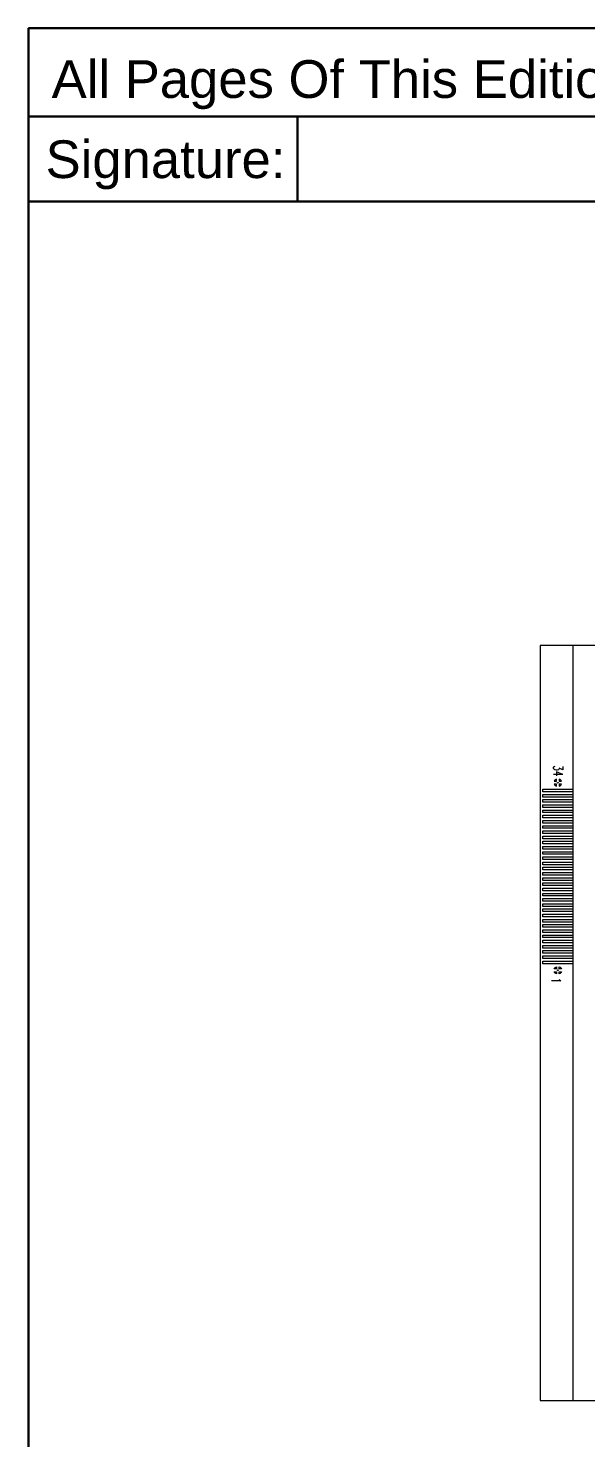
# Model space of a CAD drawing. Header units: millimetres. Extents: x 1950 to 4611, y 2266 to 2867.
# Drawn here: x 2935.4 to 2978.3, y 2680.6 to 2788.9 of the extents above; entities that cross this region are included whole.
import ezdxf

# ---------------------------------------------------------------- set-up
doc = ezdxf.new("R2010")
doc.units = ezdxf.units.MM
doc.layers.add('DWG', color=7, linetype='Continuous')
doc.layers.add('LCD', color=4, linetype='Continuous', lineweight=20)
doc.layers.add('TEXT', color=7, linetype='Continuous', lineweight=30)
doc.styles.add('Arial', font='arial.ttf')
doc.styles.get("Standard").update_dxf_attribs({"font": 'txt.shx', "bigfont": 'gbcbig.shx'})

# ---------------------------------------------------------------- blocks, each defined once
blk = doc.blocks.new('A$C6D9B0F57')
at = {"layer": 'TEXT', "color": 4, "lineweight": 30}
for p, q in [((0.03, 202.38), (89.39, 202.38)), ((23.32, 202.38), (23.32, 195.04))]:
    blk.add_line(p, q, dxfattribs=at)
blk.add_lwpolyline([(297, 0.07), (297, 210), (0.07, 210), (0.07, 0.07)], close=True, dxfattribs=at)
blk.add_lwpolyline([(0.07, 195.04), (89.39, 195.04), (89.39, 210)], dxfattribs=at)
at = {"layer": 'TEXT', "style": 'Arial'}
for s, height, p in [('All Pages Of This Edition Approved ', 3.2555, (2.06, 203.98)), ('Signature:', 3.255, (1.54, 197.06))]:
    blk.add_text(s, height=height, dxfattribs=at).set_placement(p)
blk = doc.blocks.new('DWG')
at = {"layer": 'LCD'}
for points in [[(0, 58), (0, 0), (72.5, 0), (72.5, 58)], [(2.5, 46.75), (0.2, 46.75), (0.2, 46.95), (2.5, 46.95)], [(2.5, 46.35), (0.2, 46.35), (0.2, 46.55), (2.5, 46.55)], [(2.5, 45.95), (0.2, 45.95), (0.2, 46.15), (2.5, 46.15)], [(2.5, 45.55), (0.2, 45.55), (0.2, 45.75), (2.5, 45.75)], [(2.5, 45.15), (0.2, 45.15), (0.2, 45.35), (2.5, 45.35)], [(2.5, 44.75), (0.2, 44.75), (0.2, 44.95), (2.5, 44.95)], [(2.5, 44.35), (0.2, 44.35), (0.2, 44.55), (2.5, 44.55)], [(2.5, 43.95), (0.2, 43.95), (0.2, 44.15), (2.5, 44.15)], [(2.5, 43.55), (0.2, 43.55), (0.2, 43.75), (2.5, 43.75)], [(2.5, 43.15), (0.2, 43.15), (0.2, 43.35), (2.5, 43.35)], [(2.5, 42.75), (0.2, 42.75), (0.2, 42.95), (2.5, 42.95)], [(2.5, 42.35), (0.2, 42.35), (0.2, 42.55), (2.5, 42.55)], [(2.5, 41.95), (0.2, 41.95), (0.2, 42.15), (2.5, 42.15)], [(2.5, 41.55), (0.2, 41.55), (0.2, 41.75), (2.5, 41.75)], [(2.5, 41.15), (0.2, 41.15), (0.2, 41.35), (2.5, 41.35)], [(2.5, 40.75), (0.2, 40.75), (0.2, 40.95), (2.5, 40.95)], [(2.5, 40.35), (0.2, 40.35), (0.2, 40.55), (2.5, 40.55)], [(2.5, 39.95), (0.2, 39.95), (0.2, 40.15), (2.5, 40.15)], [(2.5, 39.55), (0.2, 39.55), (0.2, 39.75), (2.5, 39.75)], [(2.5, 39.15), (0.2, 39.15), (0.2, 39.35), (2.5, 39.35)], [(2.5, 38.75), (0.2, 38.75), (0.2, 38.95), (2.5, 38.95)], [(2.5, 38.35), (0.2, 38.35), (0.2, 38.55), (2.5, 38.55)], [(2.5, 37.95), (0.2, 37.95), (0.2, 38.15), (2.5, 38.15)], [(2.5, 37.55), (0.2, 37.55), (0.2, 37.75), (2.5, 37.75)], [(2.5, 37.15), (0.2, 37.15), (0.2, 37.35), (2.5, 37.35)], [(2.5, 36.75), (0.2, 36.75), (0.2, 36.95), (2.5, 36.95)], [(2.5, 36.35), (0.2, 36.35), (0.2, 36.55), (2.5, 36.55)], [(2.5, 35.95), (0.2, 35.95), (0.2, 36.15), (2.5, 36.15)], [(2.5, 35.55), (0.2, 35.55), (0.2, 35.75), (2.5, 35.75)], [(2.5, 35.15), (0.2, 35.15), (0.2, 35.35), (2.5, 35.35)], [(2.5, 34.75), (0.2, 34.75), (0.2, 34.95), (2.5, 34.95)], [(2.5, 34.35), (0.2, 34.35), (0.2, 34.55), (2.5, 34.55)], [(2.5, 33.95), (0.2, 33.95), (0.2, 34.15), (2.5, 34.15)], [(2.5, 33.55), (0.2, 33.55), (0.2, 33.75), (2.5, 33.75)]]:
    blk.add_lwpolyline(points, close=True, dxfattribs=at)
blk.add_lwpolyline([(2.5, 58), (2.5, 0)], dxfattribs=at)
for points in [[(1.24, 47.73, 0.207908), (1.07, 47.56), (1.24, 47.56)], [(1.46, 47.56), (1.63, 47.56, 0.207908), (1.46, 47.73)], [(1.24, 47.18), (1.24, 47.34), (1.07, 47.34, 0.207908)], [(1.46, 47.34), (1.46, 47.18, 0.207908), (1.63, 47.34)], [(1.24, 33.32), (1.24, 33.16), (1.07, 33.16, -0.207908)], [(1.24, 32.77, -0.207908), (1.07, 32.93), (1.24, 32.93)], [(1.46, 33.16), (1.46, 33.32, -0.207908), (1.63, 33.16)], [(1.46, 32.93), (1.63, 32.93, -0.207908), (1.46, 32.77)]]:
    blk.add_lwpolyline(points, format="xyb", close=True, dxfattribs=at)
for centre in [(1.35, 47.45), (1.35, 33.05)]:
    blk.add_circle(centre, 0.025, dxfattribs=at)
at = {"layer": 'LCD', "width": 0.7}
for s, p in [('34', (1.01, 48.79)), ('1', (0.86, 32.47))]:
    blk.add_text(s, height=0.72, rotation=270, dxfattribs=at).set_placement(p)

msp = doc.modelspace()

# ---------------------------------------------------------------- block references
at = {"layer": 'DWG'}
msp.add_blockref('DWG', (2974.80466, 2683.51092), dxfattribs=at)
at = {"layer": 'TEXT', "lineweight": 9, "xscale": 0.8895743999999013, "yscale": 0.8895743999999013, "zscale": 0.8895743999999013}
msp.add_blockref('A$C6D9B0F57', (2935.40191, 2602.10356), dxfattribs=at)

doc.saveas('drawing.dxf')
